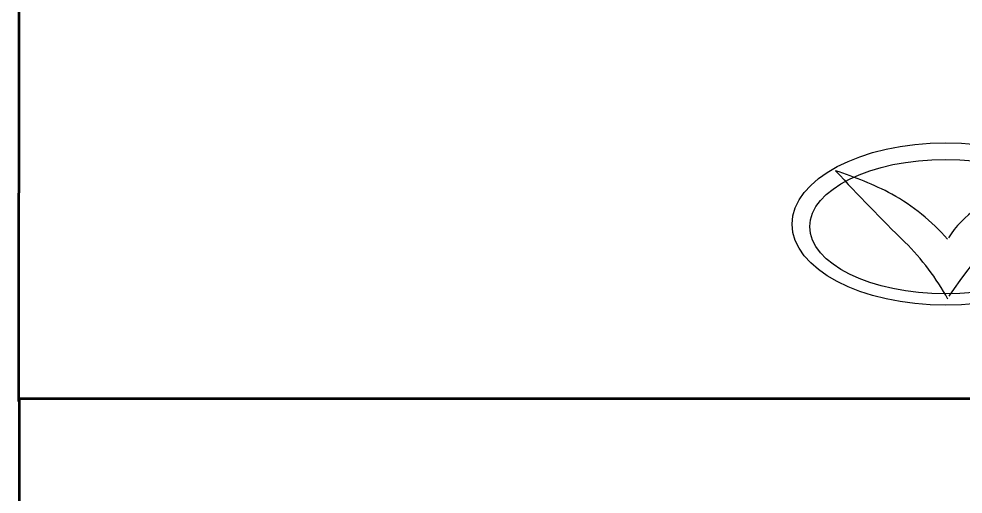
# Model space of a CAD drawing. Header units: millimetres. Extents: x 0 to 841, y 0 to 594.
# Drawn here: x 648.78 to 681.95, y 80.87 to 97.56 of the extents above; entities that cross this region are included whole.
import ezdxf

# ---------------------------------------------------------------- set-up
doc = ezdxf.new("R2010")
doc.units = ezdxf.units.MM
doc.layers.add('1', color=7, linetype='Continuous', lineweight=13)
doc.layers.add('35', color=7, linetype='Continuous', lineweight=25)

msp = doc.modelspace()

# ---------------------------------------------------------------- linework, layer by layer
at = {"layer": '1', "lineweight": 35}
msp.add_lwpolyline([(648.784, 84.124), (648.838, 157.37), (829.263, 157.37)], dxfattribs=at)
at = {"layer": '1', "lineweight": 53}
msp.add_lwpolyline([(648.784, 84.124), (648.838, 157.37), (829.263, 157.37)], dxfattribs=at)
at = {"layer": '1', "lineweight": 35}
msp.add_lwpolyline([(648.81, 84.229), (829.271, 84.229), (829.271, 10.406), (648.81, 10.406)], close=True, dxfattribs=at)
at = {"layer": '1', "lineweight": 53}
msp.add_lwpolyline([(648.81, 84.229), (829.271, 84.229), (829.271, 10.406), (648.81, 10.406)], close=True, dxfattribs=at)
at = {"layer": '35'}
for centre, radius, start, end in [((724.885, 135.823), 64.407, 222.59474, 225.70321), ((673.56, 80.055), 12.79, 62.6066, 72.1906), ((696.006, 78.021), 17.553, 128.5803, 146.05), ((675.93, 85.069), 7.25, 41.0115, 61.0067), ((684.479, 87.945), 3.604, 124.7387, 147.7308), ((673.614, 83.403), 8.919, 28.965, 45.1389)]:
    msp.add_arc(centre, radius, start, end, dxfattribs=at)
for centre, major_axis, ratio in [((681.345, 90.358), (5.4, 0), 0.528293), ((681.345, 90.268), (4.781, 0), 0.49425)]:
    msp.add_ellipse(centre, major_axis=major_axis, ratio=ratio, dxfattribs=at)

doc.saveas('drawing.dxf')
